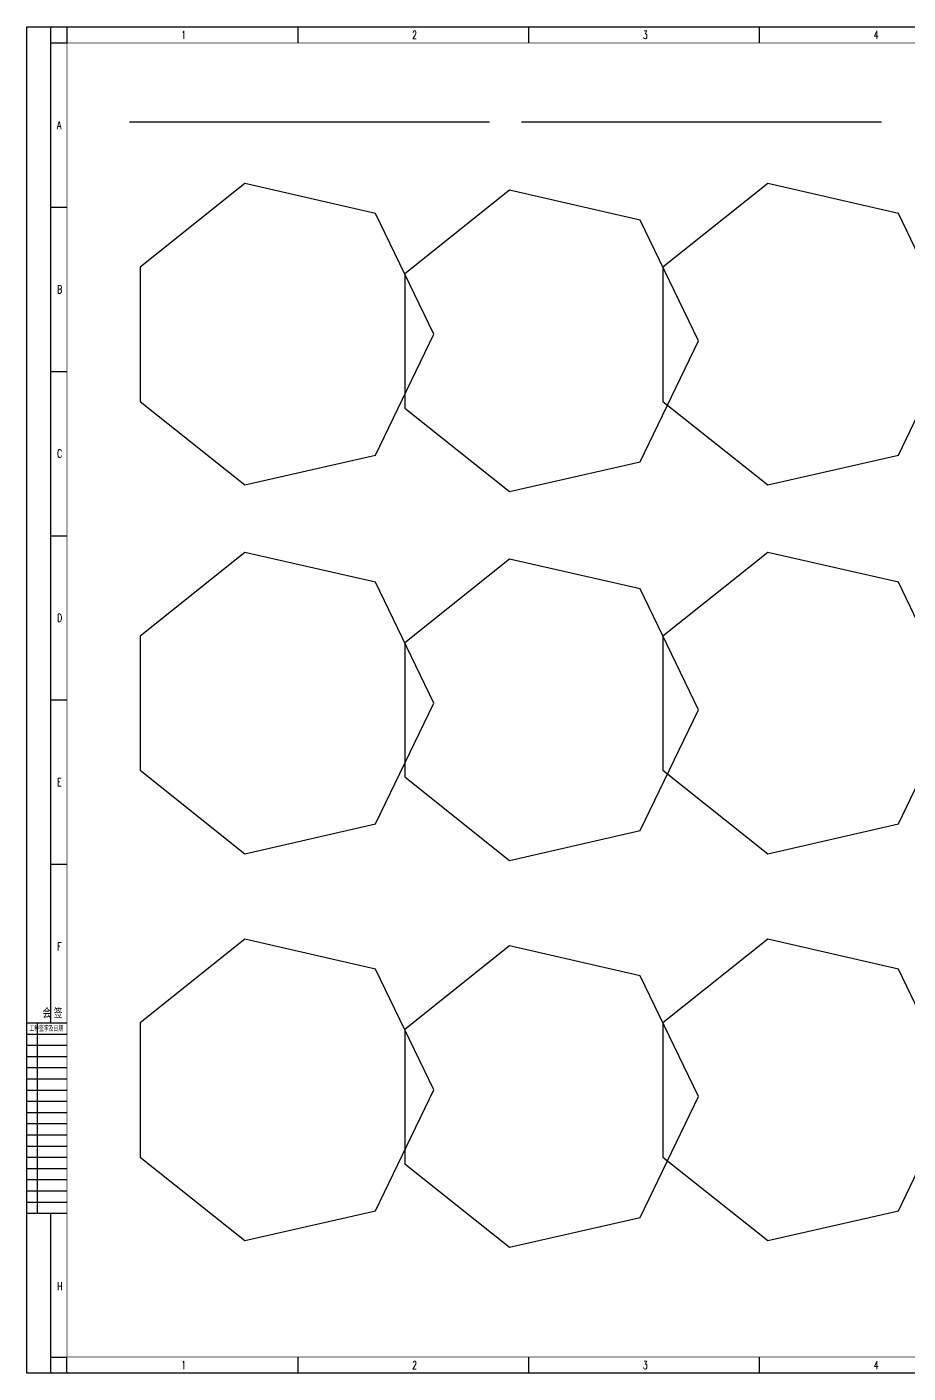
# Model space of a CAD drawing. Extents: x -383207 to 558143, y -95136 to 11777.
# Drawn here: x -21017 to 6521, y -92717 to -50667 of the extents above; entities that cross this region are included whole.
import ezdxf
from ezdxf.enums import TextEntityAlignment as Align

# ---------------------------------------------------------------- set-up
doc = ezdxf.new("R2010")
doc.units = 0
doc.layers.get('0').update_dxf_attribs({"linetype": 'CONTINUOUS'})
doc.layers.add('NHHJJP_CenterLine', color=7, linetype='CONTINUOUS')
doc.styles.add('bine', font='binee.shx', dxfattribs={"width": 0.7, "bigfont": 'binec.shx'})
doc.styles.add('HZbine', font='txt_____.ttf', dxfattribs={"width": 0.7, "bigfont": 'HZTXT'})

# ---------------------------------------------------------------- blocks, each defined once
blk = doc.blocks.new('会签')
at = {"color": 0}
for p, q in [((3629.69, -1305.73), (3604.69, -1305.73)), ((3611.37, -1424.73), (3611.37, -1305.73)), ((3629.69, -1312.73), (3604.69, -1312.73)), ((3629.69, -1319.73), (3604.69, -1319.73)), ((3629.69, -1326.73), (3604.69, -1326.73)), ((3629.69, -1333.73), (3604.69, -1333.73)), ((3629.69, -1340.73), (3604.69, -1340.73)), ((3629.69, -1347.73), (3604.69, -1347.73)), ((3629.69, -1354.73), (3604.69, -1354.73)), ((3629.69, -1361.73), (3604.69, -1361.73)), ((3629.69, -1368.73), (3604.69, -1368.73)), ((3629.69, -1375.73), (3604.69, -1375.73)), ((3629.69, -1382.73), (3604.69, -1382.73)), ((3629.69, -1389.73), (3604.69, -1389.73)), ((3629.69, -1396.73), (3604.69, -1396.73)), ((3629.69, -1403.73), (3604.69, -1403.73)), ((3629.69, -1410.73), (3604.69, -1410.73)), ((3629.69, -1417.73), (3604.69, -1417.73)), ((3629.69, -1424.73), (3604.69, -1424.73))]:
    blk.add_line(p, q, dxfattribs=at)
at = {"color": 0, "style": 'bine', "width": 0.7}
for s, height, p in [('会 签  ', 6, (3622.23, -1302.52)), ('工种签字及日期', 3.3, (3616.78, -1310.89))]:
    blk.add_text(s, height=height, dxfattribs=at).set_placement(p, align=Align.CENTER)

msp = doc.modelspace()

# ---------------------------------------------------------------- linework, layer by layer
at = {"color": 4, "flags": 128}
for points in [[(-21016.9, -50666.9), (38433.1, -50666.9)], [(-21016.9, -92716.9), (-21016.9, -50666.9)], [(-19766.9, -50666.9), (-19766.9, -51166.9)], [(-12554.9, -50666.9), (-12554.9, -51166.9)], [(-5342.9, -50666.9), (-5342.9, -51166.9)], [(1869.1, -50666.9), (1869.1, -51166.9)], [(-20266.9, -51166.9), (-19766.9, -51166.9)], [(-20266.9, -51166.9), (-19766.9, -51166.9)], [(-20266.9, -56298.2), (-19766.9, -56298.2)], [(-20266.9, -61429.4), (-19766.9, -61429.4)], [(-20266.9, -66560.7), (-19766.9, -66560.7)], [(-20266.9, -71691.9), (-19766.9, -71691.9)], [(-20266.9, -76823.2), (-19766.9, -76823.2)], [(-20266.9, -92216.9), (-19766.9, -92216.9)], [(-19766.9, -92716.9), (-19766.9, -92216.9)], [(-12554.9, -92216.9), (-12554.9, -92716.9)], [(-5342.9, -92216.9), (-5342.9, -92716.9)], [(1869.1, -92216.9), (1869.1, -92716.9)], [(38433.1, -92716.9), (-21016.9, -92716.9)]]:
    msp.add_lwpolyline(points, dxfattribs=at)
for points in [[(-21016.9, -50666.9), (38433.1, -50666.9), (38433.1, -92716.9), (-21016.9, -92716.9)], [(-8301.7, -60268.8), (-10119.2, -56494.6), (-14203.2, -55562.5), (-17478.3, -58174.3), (-17478.3, -62363.3), (-14203.2, -64975.1), (-10119.2, -64042.9)], [(-33.9, -60476.2), (-1851.4, -56702), (-5935.4, -55769.9), (-9210.5, -58381.7), (-9210.5, -62570.7), (-5935.4, -65182.5), (-1851.4, -64250.4)], [(8034.2, -60268.8), (6216.6, -56494.6), (2132.7, -55562.5), (-1142.4, -58174.3), (-1142.4, -62363.3), (2132.7, -64975.1), (6216.6, -64042.9)], [(-8301.7, -71788.2), (-10119.2, -68014), (-14203.2, -67081.9), (-17478.3, -69693.7), (-17478.3, -73882.7), (-14203.2, -76494.5), (-10119.2, -75562.3)], [(8034.2, -71788.2), (6216.6, -68014), (2132.7, -67081.9), (-1142.4, -69693.7), (-1142.4, -73882.7), (2132.7, -76494.5), (6216.6, -75562.3)], [(-33.9, -71995.6), (-1851.4, -68221.4), (-5935.4, -67289.3), (-9210.5, -69901.1), (-9210.5, -74090.1), (-5935.4, -76701.9), (-1851.4, -75769.7)], [(-8301.7, -83874.1), (-10119.2, -80099.9), (-14203.2, -79167.8), (-17478.3, -81779.6), (-17478.3, -85968.6), (-14203.2, -88580.4), (-10119.2, -87648.2)], [(-33.9, -84081.5), (-1851.4, -80307.3), (-5935.4, -79375.2), (-9210.5, -81987), (-9210.5, -86176), (-5935.4, -88787.8), (-1851.4, -87855.6)], [(8034.2, -83874.1), (6216.6, -80099.9), (2132.7, -79167.8), (-1142.4, -81779.6), (-1142.4, -85968.6), (2132.7, -88580.4), (6216.6, -87648.2)]]:
    msp.add_lwpolyline(points, close=True)
at = {"color": 4}
for points in [[(-20266.9, -81785.6), (-20266.9, -50666.9)], [(-20266.9, -92716.9), (-20266.9, -87735.6)]]:
    msp.add_lwpolyline(points, dxfattribs=at)
at = {"color": 4, "const_width": 25}
msp.add_lwpolyline([(-19766.9, -51166.9), (37929.1, -51166.9), (37929.1, -92216.9), (-19766.9, -92216.9)], close=True, dxfattribs=at)
at = {"layer": 'NHHJJP_CenterLine', "color": 1}
for p, q in [((-17807.4, -53631.8), (-6557.4, -53631.8)), ((-5558.4, -53631.8), (5691.6, -53631.8))]:
    msp.add_line(p, q, dxfattribs=at)

# ---------------------------------------------------------------- block references
at = {"color": 4, "xscale": 49.99995, "yscale": 49.99995, "zscale": 49.99995}
msp.add_blockref('会签', (-201251, -16499.2), dxfattribs=at)

# ---------------------------------------------------------------- texts
at = {"color": 4, "style": 'HZbine', "width": 0.7}
for s, p in [('1', (-16190.2, -51041.9)), ('2', (-8978.2, -51041.9)), ('3', (-1766.2, -51041.9)), ('4', (5445.8, -51041.9)), ('A', (-20074.2, -53857.9)), ('B', (-20074.2, -58989.2)), ('C', (-20074.2, -64120.4)), ('D', (-20074.2, -69251.7)), ('E', (-20074.2, -74382.9)), ('F', (-20074.2, -79514.1)), ('H', (-20074.2, -90130.3)), ('1', (-16190.2, -92591.9)), ('2', (-8978.2, -92591.9)), ('3', (-1766.2, -92591.9)), ('4', (5445.8, -92591.9))]:
    msp.add_text(s, height=250, dxfattribs=at).set_placement(p)

doc.saveas('drawing.dxf')
